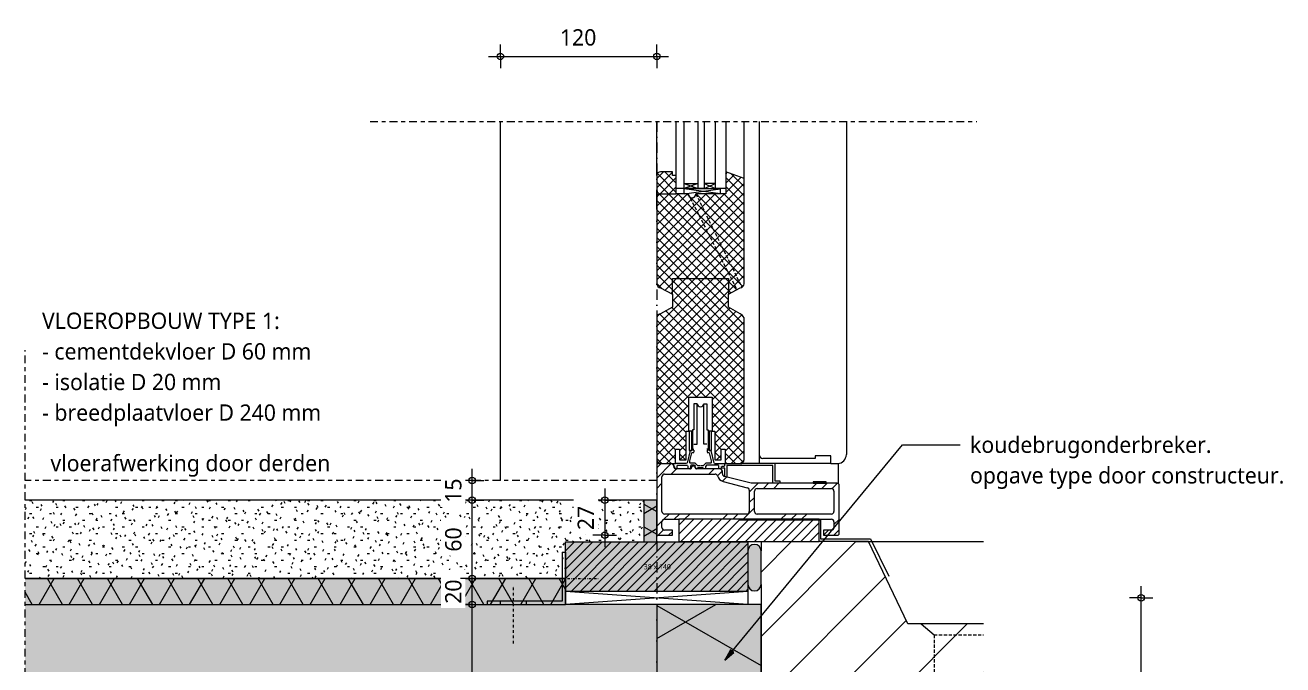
# Model space of a CAD drawing. Header units: millimetres. Extents: x -435 to 27166, y -19117 to 26500.
# Drawn here: x 7093 to 8058, y -17261 to -16770 of the extents above; entities that cross this region are included whole.
import ezdxf

# ---------------------------------------------------------------- set-up
doc = ezdxf.new("R2010")
doc.units = ezdxf.units.MM
for name, pattern in [('MV_center', [15, 6, -3, 3, -3]), ('MV_hidden', [3.75, 2.5, -1.25]), ('MV_stramien', [16, 8, -4, 0, -4]), ('Streep-stip _ detail', [4, 2, -1, 0, -1])]:
    doc.linetypes.add(name, pattern=pattern)
for name, color, linetype, lineweight in [('A-ANNO-DIMS', 211, 'Continuous', 13), ('A-ANNO-DIMS-5', 211, 'Continuous', 13), ('A-ANNO-NOTE', 131, 'Continuous', 18), ('A-DETL', 90, 'Continuous', 13), ('A-DETL-GENF', 92, 'Continuous', 18), ('A-DETL-MEDM', 33, 'Continuous', 18), ('G-ANNO-TEXT', 231, 'Continuous', 13)]:
    doc.layers.add(name, color=color, linetype=linetype, lineweight=lineweight)
doc.styles.add('Segoe UI_1', font='segoeui.ttf', dxfattribs={"height": 4})
doc.styles.add('Segoe UI_3', font='segoeui.ttf', dxfattribs={"height": 12.5})
doc.styles.add('Segoe UI_B', font='segoeui.ttf', dxfattribs={"height": 12.5})
doc.dimstyles.new('2_5_mm_5', dxfattribs={"dimscale": 304.8, "dimtxt": 13.092049, "dimasz": 0.016404, "dimexe": 0.029528, "dimexo": 0.0625, "dimgap": 0.014764, "dimtad": 1, "dimdec": 0, "dimzin": 0, "dimdsep": 46, "dimtxsty": 'Segoe UI_3', "dimblk1": 'DOTBLANK', "dimblk2": 'DOTBLANK', "dimsah": 1, "dimcen": 0.09, "dimdle": 0.029528, "dimazin": 0, "dimtfac": 1, "dimtdec": 4, "dimtix": 1, "dimtmove": 0, "dimatfit": 3, "dimfxl": 0.029528, "dimfxlon": 1, "dimtvp": 1, "dimtfill": 1, "dimtolj": 1, "dimtzin": 0, "dimarcsym": 2})
pattern_1 = [(45, (0, 0), (-3.5355339, 3.5355339), []), (135, (0, 0), (-3.5355339, -3.5355339), [])]

# ---------------------------------------------------------------- blocks, each defined once
blk = doc.blocks.new('42 isolatie - Type 1-3766382-Details Appartement')
at = {"layer": 'A-DETL-GENF'}
blk.add_hatch(color=256, dxfattribs=at).paths.add_polyline_path([(33.79, 0.8), (448.39, 0.8), (448.39, 20.8), (33.79, 20.8)])
at = {"layer": 'A-DETL-GENF', "lineweight": 13}
h = blk.add_hatch(dxfattribs=at)
h.set_pattern_fill('FP_94', color=256, style=0, pattern_type=2)
h.set_pattern_definition([(60, (-2355.522, 120.812), (-17.32051, 10), []), (120, (-2355.522, 120.812), (-17.32051, -10), [])])
h.paths.add_polyline_path([(33.79, 0.8), (448.39, 0.8), (448.39, 20.8), (33.79, 20.8)])
at = {"layer": 'A-DETL-GENF'}
for p, q in [((448.39, 20.8), (33.79, 20.8)), ((448.39, 10.8), (448.39, 20.8)), ((448.39, 0.8), (448.39, 10.8)), ((448.39, 0.8), (448.39, 10.8)), ((33.79, 0.8), (448.39, 0.8)), ((33.79, 0.8), (448.39, 0.8))]:
    blk.add_line(p, q, dxfattribs=at)
blk = doc.blocks.new('42 isolatie - Type 1-3765415-Details Appartement')
at = {"layer": 'A-DETL-GENF'}
blk.add_hatch(color=256, dxfattribs=at).paths.add_polyline_path([(0.28, 80.8), (0.28, 0.8), (235.28, 0.8), (235.28, 80.8), (176.12, 80.8)])
at = {"layer": 'A-DETL-GENF', "lineweight": 13}
h = blk.add_hatch(dxfattribs=at)
h.set_pattern_fill('FP_87', color=256, style=0, pattern_type=2)
h.set_pattern_definition([(60, (0, 0), (-69.282, 40), []), (120, (0, 0), (-69.282, -40), [])])
h.paths.add_polyline_path([(0.28, 80.8), (0.28, 0.8), (235.28, 0.8), (235.28, 80.8), (176.12, 80.8)])
at = {"layer": 'A-DETL-GENF'}
for p, q in [((235.28, 80.8), (0.28, 80.8)), ((0.28, 80.8), (0.28, 0.8)), ((235.28, 80.8), (0.28, 80.8)), ((0.28, 80.8), (0.28, 0.8)), ((235.28, 0.8), (235.28, 80.8)), ((235.28, 0.8), (235.28, 80.8)), ((0.28, 0.8), (235.28, 0.8))]:
    blk.add_line(p, q, dxfattribs=at)
blk = doc.blocks.new('42 isolatie - Type 1-3765361-Details Appartement')
at = {"layer": 'A-DETL-GENF'}
blk.add_hatch(color=256, dxfattribs=at).paths.add_polyline_path([(0.28, 0.8), (32.28, 0.8), (32.28, 10.8), (0.28, 10.8)])
at = {"layer": 'A-DETL-GENF', "lineweight": 13}
h = blk.add_hatch(dxfattribs=at)
h.set_pattern_fill('FP_95', color=256, style=0, pattern_type=2)
h.set_pattern_definition([(60, (-2375.531, 120.812), (-12.99038, 7.5), []), (120, (-2375.531, 120.812), (-12.99038, -7.5), [])])
h.paths.add_polyline_path([(0.28, 0.8), (32.28, 0.8), (32.28, 10.8), (0.28, 10.8)])
at = {"layer": 'A-DETL-GENF'}
for p, q in [((32.28, 10.8), (0.28, 10.8)), ((0.28, 10.8), (0.28, 0.8)), ((32.28, 10.8), (0.28, 10.8)), ((32.28, 0.8), (32.28, 10.8)), ((32.28, 0.8), (32.28, 10.8)), ((0.28, 0.8), (6.78, 0.8)), ((0.28, 0.8), (6.78, 0.8)), ((6.78, 0.8), (32.28, 0.8))]:
    blk.add_line(p, q, dxfattribs=at)
blk = doc.blocks.new('31 driedubbel_glas - HR___-V170-Details Appartement')
at = {"layer": 'A-DETL-GENF', "lineweight": 13}
for p, q in [((213.49, 38), (265, 38)), ((265, 30), (213.49, 30)), ((265, 30), (261, 30)), ((265, 21.5), (261, 30)), ((261, 21.5), (265, 30)), ((261, 30), (261, 21.5)), ((265, 38), (265, 30)), ((265, 21.5), (265, 30)), ((213.49, 21.5), (265, 21.5)), ((265, 21.5), (265, 0)), ((213.49, 16.5), (265, 16.5)), ((261, 6), (261, 16.5)), ((261, 16.5), (265, 6)), ((261, 6), (265, 16.5)), ((265, 6), (213.49, 6)), ((255, 0), (213.49, 0))]:
    blk.add_line(p, q, dxfattribs=at)
blk = doc.blocks.new('00 hout_rechthoekig_sls - SLS 38x140-V171-Details Appartement')
at = {"layer": 'A-DETL-GENF', "lineweight": 13}
blk.add_hatch(color=256, dxfattribs=at).paths.add_polyline_path([(140, -38), (140, 0), (0, 0), (0, -38), (46.57, -38)])
at = {"layer": 'A-DETL-MEDM', "lineweight": 13}
h = blk.add_hatch(dxfattribs=at)
h.set_pattern_fill('FP_187', color=256, style=0, pattern_type=2)
h.set_pattern_definition([(45, (-7507.977, 17166.61), (-3.5355339, 3.5355339), [])])
h.paths.add_polyline_path([(140, -38), (140, 0), (0, 0), (0, -38), (46.57, -38)])
at = {"layer": 'A-DETL-MEDM'}
for p, q in [((0, 0), (140, 0)), ((0, -38), (0, 0)), ((140, 0), (140, -6.94)), ((140, 0), (140, -6.94)), ((140, 0), (140, -6.94)), ((140, -6.94), (140, -32.64)), ((140, -6.94), (140, -32.64)), ((140, -6.94), (140, -32.64)), ((140, -38), (0, -38)), ((140, -38), (0, -38)), ((140, -32.64), (140, -38)), ((140, -32.64), (140, -38)), ((140, -32.64), (140, -38))]:
    blk.add_line(p, q, dxfattribs=at)
blk = doc.blocks.new('30_L-anker - 60x40-3126459-Details Appartement')
at = {"layer": 'A-DETL-GENF'}
for p, q in [((2.5, 60), (0, 60)), ((0, 60), (0, 0)), ((2.5, 2.5), (2.5, 60)), ((0, 50), (2.5, 50)), ((0, 30), (2.5, 30)), ((40, 0), (0, 0)), ((40, 2.5), (2.5, 2.5)), ((40, 2.5), (40, 0))]:
    blk.add_line(p, q, dxfattribs=at)
at = {"layer": 'A-DETL-GENF', "linetype": 'Streep-stip _ detail', "lineweight": 13}
for p, q in [((-30, 40), (15, 40)), ((20, 15), (20, -25))]:
    blk.add_line(p, q, dxfattribs=at)
blk = doc.blocks.new('NLRS_00_DI_maskeer - Type 1-4234966-Details Appartement')
at = {"layer": 'A-DETL-GENF', "linetype": 'MV_center'}
blk.add_line((435, 0), (-100, 0), dxfattribs=at)
blk = doc.blocks.new('NLRS_00_DI_maskeer - Type 1-4234972-Details Appartement')
at = {"layer": 'A-DETL-GENF', "linetype": 'MV_center'}
blk.add_line((-100, 0), (365.5, 0), dxfattribs=at)
blk = doc.blocks.new('DIMBLOCK619-Details Appartement')
at = {"layer": 'A-ANNO-DIMS-5'}
for p, q in [((7436.42, -17214.61), (7427.42, -17214.61)), ((7436.42, -17463.61), (7436.42, -17214.61)), ((7436.42, -17214.61), (7445.42, -17214.61)), ((7436.42, -17454.61), (7427.42, -17454.61)), ((7436.42, -17454.61), (7445.42, -17454.61))]:
    blk.add_line(p, q, dxfattribs=at)
for centre in [(7436.42, -17214.61), (7436.42, -17454.61)]:
    blk.add_circle(centre, 2.5, dxfattribs=at)
at = {"layer": 'A-ANNO-DIMS-5', "color": 0, "insert": (7415.61, -17348.89), "char_height": 12.5, "width": 34.2774, "attachment_point": 1, "rotation": 90, "line_spacing_factor": 1.142579, "style": 'Segoe UI_3', "bg_fill": 3, "box_fill_scale": 1.25, "bg_fill_color": 9, "bg_fill_true_color": 13158600, "bg_fill_transparency": 0}
blk.add_mtext('240', dxfattribs=at)
blk = doc.blocks.new('_DotBlank')
at = {"color": 0, "linetype": 'ByBlock', "lineweight": -2}
blk.add_line((-0.5, 0), (-1, 0), dxfattribs=at)
blk.add_circle((0, 0), 0.5, dxfattribs=at)
blk = doc.blocks.new('DIMBLOCK620-Details Appartement')
at = {"layer": 'A-ANNO-DIMS-5'}
for p, q in [((7436.42, -17194.61), (7427.42, -17194.61)), ((7436.42, -17214.61), (7436.42, -17194.61)), ((7436.42, -17194.61), (7445.42, -17194.61)), ((7436.42, -17214.61), (7427.42, -17214.61)), ((7436.42, -17214.61), (7445.42, -17214.61))]:
    blk.add_line(p, q, dxfattribs=at)
for centre in [(7436.42, -17194.61), (7436.42, -17214.61)]:
    blk.add_circle(centre, 2.5, dxfattribs=at)
at = {"layer": 'A-ANNO-DIMS-5', "color": 0, "insert": (7415.61, -17214.13), "char_height": 12.5, "width": 22.8516, "attachment_point": 1, "rotation": 90, "line_spacing_factor": 1.142579, "style": 'Segoe UI_3', "bg_fill": 3, "box_fill_scale": 1.25, "bg_fill_color": 9, "bg_fill_true_color": 13158600, "bg_fill_transparency": 0}
blk.add_mtext('20', dxfattribs=at)
blk = doc.blocks.new('DIMBLOCK621-Details Appartement')
at = {"layer": 'A-ANNO-DIMS-5'}
for p, q in [((7436.42, -17134.61), (7427.42, -17134.61)), ((7436.42, -17194.61), (7436.42, -17134.61)), ((7436.42, -17134.61), (7445.42, -17134.61)), ((7436.42, -17194.61), (7427.42, -17194.61)), ((7436.42, -17194.61), (7445.42, -17194.61))]:
    blk.add_line(p, q, dxfattribs=at)
for centre in [(7436.42, -17134.61), (7436.42, -17194.61)]:
    blk.add_circle(centre, 2.5, dxfattribs=at)
at = {"layer": 'A-ANNO-DIMS-5', "color": 0, "insert": (7415.61, -17174.13), "char_height": 12.5, "width": 22.8516, "attachment_point": 1, "rotation": 90, "line_spacing_factor": 1.142579, "style": 'Segoe UI_3', "bg_fill": 3, "box_fill_scale": 1.25, "bg_fill_color": 9, "bg_fill_true_color": 13158600, "bg_fill_transparency": 0}
blk.add_mtext('60', dxfattribs=at)
blk = doc.blocks.new('DIMBLOCK622-Details Appartement')
at = {"layer": 'A-ANNO-DIMS-5'}
for p, q in [((7436.42, -17134.61), (7436.42, -17110.61)), ((7436.42, -17119.61), (7427.42, -17119.61)), ((7436.42, -17119.61), (7445.42, -17119.61)), ((7436.42, -17134.61), (7427.42, -17134.61)), ((7436.42, -17134.61), (7445.42, -17134.61))]:
    blk.add_line(p, q, dxfattribs=at)
for centre in [(7436.42, -17119.61), (7436.42, -17134.61)]:
    blk.add_circle(centre, 2.5, dxfattribs=at)
at = {"layer": 'A-ANNO-DIMS-5', "color": 0, "insert": (7415.61, -17136.63), "char_height": 12.5, "width": 22.8516, "attachment_point": 1, "rotation": 90, "line_spacing_factor": 1.142579, "style": 'Segoe UI_3', "bg_fill": 3, "box_fill_scale": 1.25, "bg_fill_color": 9, "bg_fill_true_color": 13158600, "bg_fill_transparency": 0}
blk.add_mtext('15', dxfattribs=at)
blk = doc.blocks.new('DIMBLOCK628-Details Appartement')
at = {"layer": 'A-ANNO-DIMS-5'}
for p, q in [((7949.59, -17458.61), (7949.59, -17200.61)), ((7949.59, -17209.61), (7940.59, -17209.61)), ((7949.59, -17209.61), (7958.59, -17209.61)), ((7949.59, -17449.61), (7940.59, -17449.61)), ((7949.59, -17449.61), (7958.59, -17449.61))]:
    blk.add_line(p, q, dxfattribs=at)
for centre in [(7949.59, -17209.61), (7949.59, -17449.61)]:
    blk.add_circle(centre, 2.5, dxfattribs=at)
at = {"layer": 'A-ANNO-DIMS-5', "color": 0, "insert": (7928.78, -17343.89), "char_height": 12.5, "width": 34.2774, "attachment_point": 1, "rotation": 90, "line_spacing_factor": 1.142579, "style": 'Segoe UI_3', "bg_fill": 3, "box_fill_scale": 1.25, "bg_fill_color": 9, "bg_fill_true_color": 13158600, "bg_fill_transparency": 0}
blk.add_mtext('240', dxfattribs=at)
blk = doc.blocks.new('DIMBLOCK629-Details Appartement')
at = {"layer": 'A-ANNO-DIMS-5'}
for p, q in [((7538.06, -17125.61), (7538.06, -17170.61)), ((7538.06, -17134.61), (7529.06, -17134.61)), ((7538.06, -17134.61), (7547.06, -17134.61)), ((7538.06, -17161.61), (7529.06, -17161.61)), ((7538.06, -17161.61), (7547.06, -17161.61))]:
    blk.add_line(p, q, dxfattribs=at)
for centre in [(7538.06, -17134.61), (7538.06, -17161.61)]:
    blk.add_circle(centre, 2.5, dxfattribs=at)
at = {"layer": 'A-ANNO-DIMS-5', "color": 0, "insert": (7517.25, -17157.63), "char_height": 12.5, "width": 22.8516, "attachment_point": 1, "rotation": 90, "line_spacing_factor": 1.142579, "style": 'Segoe UI_3', "bg_fill": 3, "box_fill_scale": 1.25, "bg_fill_color": 9, "bg_fill_true_color": 13158600, "bg_fill_transparency": 0}
blk.add_mtext('27', dxfattribs=at)
blk = doc.blocks.new('DIMBLOCK634-Details Appartement')
at = {"layer": 'A-ANNO-DIMS-5'}
for p, q in [((7457.98, -16794.1), (7457.98, -16785.1)), ((7577.98, -16794.1), (7577.98, -16785.1)), ((7448.98, -16794.1), (7586.98, -16794.1)), ((7457.98, -16794.1), (7457.98, -16803.1)), ((7577.98, -16794.1), (7577.98, -16803.1))]:
    blk.add_line(p, q, dxfattribs=at)
for centre in [(7457.98, -16794.1), (7577.98, -16794.1)]:
    blk.add_circle(centre, 2.5, dxfattribs=at)
at = {"layer": 'A-ANNO-DIMS-5', "color": 0, "insert": (7503.7, -16773.29), "char_height": 12.5, "width": 34.2774, "attachment_point": 1, "line_spacing_factor": 1.142579, "style": 'Segoe UI_3', "bg_fill": 3, "box_fill_scale": 1.25, "bg_fill_color": 9, "bg_fill_true_color": 13158600, "bg_fill_transparency": 0}
blk.add_mtext('120', dxfattribs=at)

msp = doc.modelspace()

# ---------------------------------------------------------------- hatches: boundary and pattern name
at = {"layer": 'A-DETL-GENF', "lineweight": 13}
h = msp.add_hatch(dxfattribs=at)
h.set_pattern_fill('FP_20', color=250, style=0, pattern_type=2)
h.set_pattern_definition(pattern_1)
h.paths.add_polyline_path([(7589.98, -16976.61), (7589.98, -16964.61), (7632.98, -16964.61), (7632.98, -16976.61), (7641.98, -16971.61), (7642.65, -16971.53), (7643.28, -16971.31), (7643.85, -16970.96), (7644.32, -16970.48), (7644.68, -16969.91), (7644.9, -16969.28), (7644.98, -16968.61), (7644.98, -16887.71), (7630.98, -16882.61), (7630.98, -16899.61), (7608, -16899.61), (7607.9, -16900.39), (7607.6, -16901.11), (7607.12, -16901.73), (7606.5, -16902.21), (7605.78, -16902.51), (7605, -16902.61), (7604.23, -16902.51), (7603.5, -16902.21), (7602.88, -16901.73), (7602.41, -16901.11), (7602.11, -16900.39), (7602, -16899.61), (7580.98, -16899.61), (7580.2, -16899.71), (7579.48, -16900.01), (7578.86, -16900.49), (7578.38, -16901.11), (7578.08, -16901.83), (7577.98, -16902.61), (7577.98, -16968.61), (7578.08, -16969.39), (7578.38, -16970.11), (7578.86, -16970.73), (7579.48, -16971.21), (7580.2, -16971.51), (7580.98, -16971.61)])
h = msp.add_hatch(dxfattribs=at)
h.set_pattern_fill('FP_20', color=250, style=0, pattern_type=2)
h.set_pattern_definition(pattern_1)
h.paths.add_polyline_path([(7580.98, -16899.61), (7592.98, -16899.61), (7592.98, -16885.61), (7590.02, -16885.61), (7590.02, -16882.61), (7580.98, -16882.61), (7580.2, -16882.71), (7579.48, -16883.01), (7578.86, -16883.49), (7578.38, -16884.11), (7578.08, -16884.83), (7577.98, -16885.61), (7577.98, -16896.61), (7578.08, -16897.39), (7578.38, -16898.11), (7578.86, -16898.73), (7579.48, -16899.21), (7580.2, -16899.51)])
h = msp.add_hatch(dxfattribs=at)
h.set_pattern_fill('FP_20', color=250, style=0, pattern_type=2)
h.set_pattern_definition(pattern_1)
h.paths.add_polyline_path([(7630.48, -17106.61), (7641.98, -17106.61), (7642.75, -17106.51), (7643.48, -17106.21), (7644.1, -17105.73), (7644.58, -17105.11), (7644.88, -17104.39), (7644.98, -17103.61), (7644.98, -16994.61), (7644.17, -16993.43), (7643.16, -16992.42), (7641.98, -16991.61), (7632.98, -16986.61), (7632.98, -16964.61), (7589.98, -16964.61), (7589.98, -16986.61), (7580.98, -16991.61), (7580.2, -16991.71), (7579.48, -16992.01), (7578.86, -16992.49), (7578.38, -16993.11), (7578.08, -16993.83), (7577.98, -16994.61), (7577.98, -17103.61), (7578.08, -17104.39), (7578.38, -17105.11), (7578.86, -17105.73), (7579.49, -17106.21), (7580.21, -17106.51), (7580.99, -17106.61), (7592.48, -17106.61), (7592.48, -17095.61), (7595.48, -17095.61), (7595.48, -17103.61), (7600.48, -17103.61), (7600.48, -17081.61), (7602.48, -17081.61), (7602.48, -17055.61), (7620.48, -17055.61), (7620.48, -17081.61), (7622.48, -17081.61), (7622.48, -17103.61), (7627.48, -17103.61), (7627.48, -17095.61), (7630.48, -17095.61)])
h = msp.add_hatch(dxfattribs=at)
h.set_pattern_fill('FP_83', color=254, style=0, pattern_type=2)
h.set_pattern_definition([(45, (0, 0), (-22.45064, 22.45064), []), (45, (7.938, 0), (0, 44.90128), []), (45, (-7.938, 0), (0, 44.90128), [])])
h.paths.add_polyline_path([(7579.48, -17161.61), (7589.98, -17161.61), (7589.98, -17157.61), (7583.98, -17157.61), (7583.46, -17157.54), (7582.98, -17157.34), (7582.56, -17157.02), (7582.25, -17156.61), (7582.05, -17156.13), (7581.98, -17155.61), (7581.98, -17151.26), (7582.05, -17150.74), (7582.25, -17150.26), (7582.56, -17149.85), (7582.98, -17149.53), (7583.46, -17149.33), (7583.98, -17149.26), (7711.98, -17149.26), (7712.5, -17149.33), (7712.98, -17149.53), (7713.39, -17149.85), (7713.71, -17150.26), (7713.91, -17150.74), (7713.98, -17151.26), (7713.98, -17155.61), (7713.91, -17156.13), (7713.71, -17156.61), (7713.39, -17157.02), (7712.98, -17157.34), (7712.5, -17157.54), (7711.98, -17157.61), (7705.98, -17157.61), (7705.98, -17161.61), (7716.87, -17161.56), (7717.23, -17161.41), (7717.54, -17161.17), (7717.78, -17160.86), (7717.93, -17160.5), (7717.98, -17160.11), (7717.93, -17122.79), (7717.78, -17122.43), (7717.54, -17122.12), (7717.23, -17121.88), (7716.87, -17121.73), (7716.48, -17121.68), (7650.33, -17121.68), (7629.93, -17116.37), (7629.44, -17116.15), (7629.02, -17115.83), (7628.68, -17115.42), (7628.45, -17114.95), (7628.33, -17114.43), (7628.33, -17112.61), (7628.27, -17112.09), (7628.07, -17111.61), (7627.75, -17111.2), (7627.33, -17110.88), (7626.85, -17110.68), (7626.33, -17110.61), (7608.32, -17110.58), (7607.95, -17110.38), (7607.73, -17110.03), (7607.67, -17109.61), (7607.64, -17109.19), (7607.41, -17108.84), (7607.04, -17108.64), (7606.83, -17108.61), (7605.32, -17108.64), (7604.95, -17108.84), (7604.73, -17109.19), (7604.67, -17109.61), (7604.64, -17110.03), (7604.41, -17110.38), (7604.04, -17110.58), (7603.83, -17110.61), (7592.89, -17110.56), (7592.46, -17110.41), (7592.08, -17110.17), (7591.77, -17109.86), (7591.53, -17109.48), (7591.38, -17109.05), (7591.28, -17108.16), (7591.13, -17107.74), (7590.9, -17107.36), (7590.58, -17107.05), (7590.2, -17106.81), (7589.78, -17106.66), (7589.15, -17106.61), (7579.09, -17106.66), (7578.73, -17106.81), (7578.42, -17107.05), (7578.18, -17107.36), (7578.03, -17107.72), (7577.98, -17108.11), (7578.03, -17160.5), (7578.18, -17160.86), (7578.42, -17161.17), (7578.73, -17161.41), (7579.09, -17161.56)])
h.paths.add_polyline_path([(7673.15, -17145.26), (7654.98, -17145.26), (7654.46, -17145.19), (7653.98, -17144.99), (7653.56, -17144.67), (7653.25, -17144.26), (7653.05, -17143.78), (7652.98, -17143.26), (7652.98, -17127.68), (7653.05, -17127.16), (7653.25, -17126.68), (7653.56, -17126.27), (7653.98, -17125.95), (7654.46, -17125.75), (7654.98, -17125.68), (7711.98, -17125.68), (7712.5, -17125.75), (7712.98, -17125.95), (7713.39, -17126.27), (7713.71, -17126.68), (7713.91, -17127.16), (7713.98, -17127.68), (7713.98, -17143.26), (7713.91, -17143.78), (7713.71, -17144.26), (7713.39, -17144.67), (7712.98, -17144.99), (7712.5, -17145.19), (7711.98, -17145.26), (7702.66, -17145.26)])
h.paths.add_polyline_path([(7583.98, -17145.26), (7583.46, -17145.19), (7582.98, -17144.99), (7582.56, -17144.67), (7582.25, -17144.26), (7582.05, -17143.78), (7581.98, -17143.26), (7581.98, -17116.61), (7582.05, -17116.09), (7582.25, -17115.61), (7582.56, -17115.2), (7582.98, -17114.88), (7583.46, -17114.68), (7583.98, -17114.61), (7622.74, -17114.61), (7623.25, -17114.68), (7623.73, -17114.87), (7624.14, -17115.18), (7624.46, -17115.59), (7625.27, -17117.49), (7626.24, -17118.72), (7627.48, -17119.65), (7628.92, -17120.24), (7647.89, -17125.23), (7648.26, -17125.47), (7648.56, -17125.78), (7648.79, -17126.16), (7648.93, -17126.57), (7648.98, -17127.01), (7648.98, -17143.26), (7648.91, -17143.78), (7648.71, -17144.26), (7648.39, -17144.67), (7647.98, -17144.99), (7647.5, -17145.19), (7646.98, -17145.26), (7594.98, -17145.26)])
h = msp.add_hatch(dxfattribs=at)
h.set_pattern_fill('FP_17', color=254, style=0, pattern_type=2)
h.set_pattern_definition([(0, (0, 0), (20.32, 5.08), [1.676, -13.564, 1.676, -13.564, -81.28]), (0, (0, 0), (20.32, 5.08), [-30.48, 1.676, -28.804, 1.676, -13.564, -35.56]), (0, (0, 0), (20.32, 5.08), [-76.2, 1.676, -8.484, 1.676, -23.724]), (120, (7.62, 2.54), (-14.559409, 15.0576362), [1.676, -13.564, 1.676, -13.564, -81.28]), (120, (7.62, 2.54), (-14.559409, 15.0576362), [-30.48, 1.676, -28.804, 1.676, -13.564, -35.56]), (120, (7.62, 2.54), (-14.559409, 15.0576362), [-76.2, 1.676, -8.484, 1.676, -23.724]), (240, (10.16, 12.7), (-5.760591, -20.1376362), [1.676, -13.564, 1.676, -13.564, -81.28]), (240, (10.16, 12.7), (-5.760591, -20.1376362), [-30.48, 1.676, -28.804, 1.676, -13.564, -35.56]), (240, (10.16, 12.7), (-5.760591, -20.1376362), [-76.2, 1.676, -8.484, 1.676, -23.724])])
h.paths.add_polyline_path([(7507.98, -17194.61), (7507.98, -17166.61), (7567.98, -17166.61), (7567.98, -17134.61), (7093.38, -17134.61), (7093.38, -17194.61), (7435.95, -17194.61)])
h = msp.add_hatch(dxfattribs=at)
h.set_pattern_fill('FP_33', color=250, style=0, pattern_type=2)
h.set_pattern_definition([(45, (0, 0), (-3.5355339, 3.5355339), [])])
h.paths.add_polyline_path([(7594.98, -17166.39), (7702.66, -17166.39), (7702.66, -17149.26), (7594.98, -17149.26)])
h = msp.add_hatch(dxfattribs=at)
h.set_pattern_fill('FP_78', color=250, style=0, pattern_type=2)
h.set_pattern_definition([(45, (0, 0), (-24.74874, 24.74874), [])])
h.paths.add_polyline_path([(7828.69, -17449.61), (7828.69, -17229.61), (7770.52, -17229.61), (7740.37, -17166.39), (7657.98, -17166.39), (7657.98, -17449.61), (7673.15, -17449.61)])
at = {"layer": 'A-DETL-GENF'}
for color, points in [(7, [(7652.98, -17204.25), (7654.27, -17204.08), (7655.48, -17203.58), (7656.51, -17202.79), (7657.31, -17201.75), (7657.81, -17200.55), (7657.98, -17199.25), (7657.98, -17173.54), (7657.81, -17172.25), (7657.31, -17171.04), (7656.51, -17170.01), (7655.48, -17169.21), (7654.27, -17168.72), (7652.98, -17168.54), (7651.68, -17168.72), (7650.48, -17169.21), (7649.44, -17170.01), (7648.65, -17171.04), (7648.15, -17172.25), (7647.98, -17173.54), (7647.98, -17199.25), (7648.15, -17200.55), (7648.65, -17201.75), (7649.44, -17202.79), (7650.48, -17203.58), (7651.68, -17204.08)]), (9, [(7497.98, -17454.61), (7577.98, -17454.61), (7577.98, -17214.61), (7093.38, -17214.61), (7093.38, -17404.61), (7497.98, -17404.61)])]:
    msp.add_hatch(color=color, dxfattribs=at).paths.add_polyline_path(points)
at = {"layer": 'G-ANNO-TEXT'}
msp.add_hatch(color=7, dxfattribs=at).paths.add_polyline_path([(7630.11, -17257.36), (7637.06, -17251.43), (7634.62, -17249.41)])

# ---------------------------------------------------------------- linework, layer by layer
at = {"layer": 'A-DETL', "lineweight": 18}
for p, q in [((7457.98, -17119.61), (7457.98, -16844.1)), ((7577.98, -16885.61), (7577.98, -16844.1)), ((7644.98, -16901.6), (7644.98, -16844.1)), ((7590.02, -16885.61), (7590.02, -16882.61)), ((7592.98, -16885.61), (7590.02, -16885.61)), ((7644.98, -16887.71), (7630.98, -16882.61)), ((7630.98, -16882.61), (7630.98, -16899.61)), ((7577.98, -16911.6), (7577.98, -16896.61)), ((7626.98, -16899.61), (7598.98, -16895.63)), ((7598.98, -16899.61), (7626.98, -16895.63)), ((7598.98, -16899.61), (7598.98, -16895.63)), ((7626.98, -16899.61), (7626.98, -16895.63)), ((7644.98, -16968.61), (7644.98, -16887.71)), ((7577.98, -16902.61), (7577.98, -16968.61)), ((7602, -16899.61), (7592.98, -16899.61)), ((7630.98, -16899.61), (7608, -16899.61)), ((7580.98, -16971.61), (7589.98, -16976.61)), ((7589.98, -16976.61), (7589.98, -16964.61)), ((7589.98, -16964.61), (7632.98, -16964.61)), ((7632.98, -16964.61), (7632.98, -16976.61)), ((7632.98, -16976.61), (7641.98, -16971.61)), ((7589.98, -16976.61), (7589.98, -16986.61)), ((7632.98, -16986.61), (7632.98, -16976.61)), ((7589.98, -16986.61), (7580.98, -16991.61)), ((7641.98, -16991.61), (7632.98, -16986.61)), ((7577.98, -16994.61), (7577.98, -17103.61)), ((7644.98, -17103.61), (7644.98, -16994.61)), ((7602.48, -17081.61), (7602.48, -17055.61)), ((7602.48, -17055.61), (7620.48, -17055.61)), ((7606.48, -17060.61), (7606.48, -17080.61)), ((7609.03, -17060.61), (7606.48, -17060.61)), ((7609.03, -17091.61), (7609.03, -17060.61)), ((7614.03, -17091.61), (7614.03, -17060.61)), ((7614.03, -17060.61), (7616.48, -17060.61)), ((7616.48, -17060.61), (7616.48, -17080.61)), ((7620.48, -17055.61), (7620.48, -17081.61)), ((7600.48, -17103.61), (7600.48, -17081.61)), ((7600.48, -17081.61), (7602.48, -17081.61)), ((7604.88, -17081.61), (7602.48, -17081.61)), ((7602.88, -17081.61), (7602.88, -17096.61)), ((7604.88, -17096.61), (7604.88, -17081.61)), ((7605.48, -17080.61), (7605.48, -17095.61)), ((7606.48, -17080.61), (7605.48, -17080.61)), ((7616.48, -17080.61), (7617.48, -17080.61)), ((7617.48, -17080.61), (7617.48, -17095.61)), ((7618.08, -17081.61), (7618.08, -17096.61)), ((7620.48, -17081.61), (7618.08, -17081.61)), ((7620.08, -17096.61), (7620.08, -17081.61)), ((7620.48, -17081.61), (7622.48, -17081.61)), ((7622.48, -17081.61), (7622.48, -17103.61)), ((7592.48, -17106.61), (7592.48, -17095.61)), ((7592.48, -17095.61), (7595.48, -17095.61)), ((7595.48, -17095.61), (7595.48, -17103.61)), ((7603.68, -17096.61), (7601.33, -17106.21)), ((7602.88, -17096.61), (7604.88, -17096.61)), ((7603.3, -17104.45), (7604.82, -17098.25)), ((7604.19, -17096.09), (7606.35, -17096.09)), ((7605.01, -17098.09), (7606.35, -17098.09)), ((7605.48, -17095.61), (7606.48, -17095.61)), ((7606.48, -17091.61), (7609.03, -17091.61)), ((7606.55, -17096.29), (7606.55, -17097.89)), ((7616.48, -17091.61), (7614.03, -17091.61)), ((7617.48, -17095.61), (7616.48, -17095.61)), ((7616.55, -17096.29), (7616.55, -17097.89)), ((7616.75, -17096.09), (7618.91, -17096.09)), ((7616.75, -17098.09), (7618.09, -17098.09)), ((7618.08, -17096.61), (7620.08, -17096.61)), ((7618.28, -17098.25), (7619.8, -17104.45)), ((7619.43, -17096.61), (7621.78, -17106.21)), ((7627.48, -17103.61), (7627.48, -17095.61)), ((7627.48, -17095.61), (7630.48, -17095.61)), ((7630.48, -17095.61), (7630.48, -17106.61)), ((7577.98, -17108.11), (7577.98, -17160.11)), ((7580.99, -17106.61), (7579.48, -17106.61)), ((7580.99, -17106.61), (7592.48, -17106.61)), ((7600.84, -17106.59), (7592.48, -17106.59)), ((7593.3, -17108.29), (7593.3, -17110.36)), ((7601.6, -17108.09), (7593.5, -17108.09)), ((7595.48, -17103.61), (7600.48, -17103.61)), ((7601.8, -17108.29), (7601.8, -17110.39)), ((7601.8, -17108.29), (7601.8, -17110.39)), ((7603.3, -17106.14), (7603.3, -17104.45)), ((7607.55, -17106.34), (7603.5, -17106.34)), ((7603.9, -17108.04), (7603.9, -17109.74)), ((7606.85, -17107.84), (7604.1, -17107.84)), ((7606.83, -17108.61), (7605.53, -17108.61)), ((7606.85, -17107.84), (7607.45, -17108.45)), ((7607.45, -17109.74), (7607.45, -17108.45)), ((7607.55, -17106.34), (7609.55, -17108.34)), ((7611.35, -17108.34), (7609.55, -17108.34)), ((7613.55, -17108.34), (7611.75, -17108.34)), ((7615.55, -17106.34), (7613.55, -17108.34)), ((7619.6, -17106.34), (7615.55, -17106.34)), ((7616.26, -17107.84), (7615.55, -17108.55)), ((7615.55, -17110.39), (7615.55, -17108.55)), ((7625.45, -17107.84), (7616.26, -17107.84)), ((7619.8, -17104.45), (7619.8, -17106.14)), ((7622.26, -17106.59), (7630, -17106.59)), ((7622.48, -17103.61), (7627.48, -17103.61)), ((7625.65, -17110.39), (7625.65, -17108.04)), ((7627.65, -17109.85), (7627.65, -17108.84)), ((7627.65, -17110.39), (7627.65, -17108.84)), ((7627.9, -17108.59), (7630, -17108.59)), ((7630.25, -17108.34), (7630.25, -17106.84)), ((7630.48, -17106.61), (7641.98, -17106.61)), ((7631.74, -17108.1), (7631.74, -17117.04)), ((7666.99, -17108.1), (7631.74, -17108.1)), ((7711.48, -17106.61), (7641.98, -17106.61)), ((7656.48, -17099.61), (7656.48, -17106.61)), ((7699.48, -17102.61), (7659.48, -17102.61)), ((7666.99, -17121.68), (7666.99, -17108.1)), ((7668.49, -17106.61), (7668.49, -17119.68)), ((7711.48, -17100.61), (7699.48, -17100.61)), ((7699.48, -17100.61), (7699.48, -17102.61)), ((7711.48, -17106.61), (7711.48, -17100.61)), ((7717.48, -17121.66), (7717.48, -17106.51)), ((7581.98, -17143.26), (7581.98, -17116.61)), ((7583.98, -17114.61), (7622.74, -17114.61)), ((7603.83, -17110.61), (7593.33, -17110.61)), ((7603.05, -17110.59), (7602, -17110.59)), ((7626.33, -17110.61), (7608.53, -17110.61)), ((7609.49, -17109.9), (7608.86, -17110.54)), ((7613.47, -17109.84), (7609.63, -17109.84)), ((7613.61, -17109.9), (7614.24, -17110.54)), ((7615.35, -17110.59), (7614.38, -17110.59)), ((7627.45, -17110.59), (7625.85, -17110.59)), ((7630.24, -17110.1), (7627.93, -17110.1)), ((7628.33, -17114.43), (7628.33, -17112.61)), ((7650.33, -17121.68), (7629.93, -17116.37)), ((7630.24, -17116.65), (7630.24, -17110.1)), ((7628.92, -17120.24), (7647.48, -17125.07)), ((7648.98, -17127.01), (7648.98, -17143.26)), ((7716.48, -17121.68), (7650.33, -17121.68)), ((7652.98, -17143.26), (7652.98, -17127.68)), ((7654.98, -17125.68), (7711.98, -17125.68)), ((7668.49, -17119.68), (7672.49, -17119.68)), ((7672.49, -17119.68), (7672.49, -17121.68)), ((7707.99, -17120.61), (7697.99, -17120.61)), ((7697.99, -17120.61), (7697.99, -17121.61)), ((7698.66, -17121.61), (7697.99, -17120.93)), ((7697.99, -17121.61), (7707.99, -17121.61)), ((7700.07, -17121.61), (7699.07, -17120.61)), ((7701.48, -17121.61), (7700.48, -17120.61)), ((7702.89, -17121.61), (7701.89, -17120.61)), ((7704.3, -17121.61), (7703.3, -17120.61)), ((7705.71, -17121.61), (7704.71, -17120.61)), ((7707.12, -17121.61), (7706.12, -17120.61)), ((7707.99, -17121.61), (7707.99, -17120.61)), ((7713.98, -17127.68), (7713.98, -17143.26)), ((7715.48, -17121.66), (7717.48, -17121.66)), ((7717.98, -17160.11), (7717.98, -17123.18)), ((7567.98, -17134.61), (7093.38, -17134.61)), ((7646.98, -17145.26), (7583.98, -17145.26)), ((7711.98, -17145.26), (7654.98, -17145.26)), ((7581.98, -17155.61), (7581.98, -17151.26)), ((7583.98, -17149.26), (7594.98, -17149.26)), ((7594.98, -17149.26), (7594.98, -17166.39)), ((7702.66, -17149.26), (7594.98, -17149.26)), ((7703.56, -17150.08), (7641.26, -17150.08)), ((7702.66, -17149.26), (7711.98, -17149.26)), ((7702.66, -17166.39), (7702.66, -17149.26)), ((7703.56, -17150.08), (7703.56, -17164.28)), ((7703.56, -17151.11), (7703.56, -17164.28)), ((7713.98, -17151.26), (7713.98, -17155.61)), ((7579.48, -17161.61), (7589.98, -17161.61)), ((7589.98, -17157.61), (7583.98, -17157.61)), ((7589.98, -17161.61), (7589.98, -17157.61)), ((7594.98, -17166.39), (7702.66, -17166.39)), ((7657.98, -17166.39), (7657.98, -17173.54)), ((7740.37, -17166.39), (7702.66, -17166.39)), ((7703.56, -17164.28), (7742.07, -17164.28)), ((7703.56, -17164.28), (7742.07, -17164.28)), ((7711.98, -17157.61), (7705.98, -17157.61)), ((7705.98, -17157.61), (7705.98, -17161.61)), ((7705.98, -17161.61), (7716.48, -17161.61)), ((7729.98, -17166.39), (7828.69, -17166.39)), ((7770.52, -17229.61), (7740.37, -17166.39)), ((7742.07, -17164.28), (7755.99, -17192.83)), ((7742.07, -17164.28), (7755.99, -17192.83)), ((7647.98, -17173.54), (7647.98, -17199.25)), ((7657.98, -17199.25), (7657.98, -17173.54)), ((7093.38, -17194.61), (7507.98, -17194.61)), ((7647.98, -17204.61), (7507.98, -17214.61)), ((7647.98, -17214.61), (7507.98, -17204.61)), ((7647.98, -17204.61), (7647.98, -17214.61)), ((7657.98, -17199.25), (7657.98, -17449.61)), ((7577.98, -17214.61), (7507.98, -17214.61)), ((7828.69, -17229.61), (7770.52, -17229.61)), ((7780.75, -17229.61), (7790.75, -17238))]:
    msp.add_line(p, q, dxfattribs=at)
at = {"layer": 'A-DETL', "linetype": 'MV_stramien', "lineweight": 18}
msp.add_line((7577.98, -16844.1), (7577.98, -17459.61), dxfattribs=at)
at = {"layer": 'A-DETL'}
for p, q in [((7656.48, -16844.1), (7656.48, -17099.61)), ((7723.48, -16844.1), (7723.48, -17099.7)), ((7577.98, -16885.61), (7577.98, -16896.61)), ((7590.02, -16882.61), (7580.98, -16882.61)), ((7592.98, -16899.61), (7592.98, -16885.61)), ((7598.9, -16895.61), (7626.9, -16895.61)), ((7580.98, -16899.61), (7592.98, -16899.61)), ((7711.48, -17106.61), (7716.84, -17106.61))]:
    msp.add_line(p, q, dxfattribs=at)
at = {"layer": 'A-DETL', "linetype": 'MV_hidden', "lineweight": 18}
for p, q in [((7602, -16899.61), (7639.41, -16973.03)), ((7608, -16899.61), (7643.3, -16971.3)), ((7790.75, -17238), (7790.75, -17449.61)), ((7790.75, -17238), (7828.69, -17238))]:
    msp.add_line(p, q, dxfattribs=at)
at = {"layer": 'A-DETL', "linetype": 'MV_center', "lineweight": 18}
msp.add_line((7577.98, -17119.61), (7093.38, -17119.61), dxfattribs=at)
at = {"layer": 'A-DETL'}
for centre, radius, start, end in [((7580.98, -16885.61), 3, 90, 180), ((7580.98, -16896.61), 3, 180, 270), ((7716.04, -17099.2), 7.45, 276.16966, 356.16966)]:
    msp.add_arc(centre, radius, start, end, dxfattribs=at)
at = {"layer": 'A-DETL', "lineweight": 18}
for centre, radius, start, end in [((7580.98, -16902.61), 3, 90, 180), ((7605, -16899.61), 3, 180, 0), ((7580.98, -16968.61), 3, 180, 269.99999), ((7641.98, -16968.61), 3, 270, 360), ((7580.98, -16994.61), 3, 90, 180), ((7638.23, -16998.36), 7.72, 29.05446, 60.94554), ((7611.53, -17060.41), 2.5, 186.10041, 270), ((7611.53, -17060.41), 2.5, 270, 355.23292), ((7580.99, -17103.6), 3.01, 180.19485, 270), ((7579.48, -17108.11), 1.5, 90, 180), ((7589.33, -17108.61), 2, 360, 89.99997), ((7588.48, -17108.86), 2.52, 1.62131, 47.43581), ((7592.8, -17108.79), 1.8, 179.99999, 281.03012), ((7593.33, -17108.61), 2, 180, 270), ((7605.53, -17109.46), 0.85, 90, 190.00798), ((7606.83, -17109.46), 0.85, 349.99202, 90), ((7641.98, -17103.61), 3, 270, 0), ((7659.48, -17099.61), 3, 180, 270), ((7583.98, -17116.61), 2, 90, 180), ((7603.05, -17109.74), 0.85, 270, 0), ((7603.83, -17109.76), 0.85, 270, 10.00798), ((7608.3, -17109.74), 0.85, 180, 270), ((7608.53, -17109.76), 0.85, 169.99202, 270), ((7622.74, -17116.61), 2, 15.80872, 90), ((7630.43, -17114.43), 6, 195.80872, 255.4), ((7626.33, -17112.61), 2, 0.00008, 90), ((7630.59, -17114.2), 2.27, 185.89394, 253.12115), ((7646.98, -17127.01), 2, 360, 75.4), ((7654.98, -17127.68), 2, 90, 180), ((7711.98, -17127.68), 2, 0, 90), ((7716.48, -17123.18), 1.5, 0, 90), ((7583.98, -17143.26), 2, 180, 270), ((7646.98, -17143.26), 2, 270, 0), ((7654.98, -17143.26), 2, 180, 270), ((7711.98, -17143.26), 2, 270, 0), ((7583.98, -17151.26), 2, 90, 180), ((7583.98, -17155.61), 2, 180, 270), ((7711.98, -17151.26), 2, 0, 90), ((7711.98, -17155.61), 2, 270, 0), ((7579.48, -17160.11), 1.5, 180, 270), ((7716.48, -17160.11), 1.5, 270, 0), ((7652.98, -17173.54), 5, 0, 180), ((7652.98, -17199.25), 5, 180, 0)]:
    msp.add_arc(centre, radius, start, end, dxfattribs=at)
at = {"layer": 'G-ANNO-TEXT', "color": 250}
for p, q in [((7630.11, -17257.36), (7766.61, -17092.09)), ((7766.61, -17092.09), (7810.85, -17092.09)), ((7634.62, -17249.41), (7630.11, -17257.36)), ((7630.11, -17257.36), (7637.06, -17251.43)), ((7637.06, -17251.43), (7634.62, -17249.41))]:
    msp.add_line(p, q, dxfattribs=at)

# ---------------------------------------------------------------- block references
at = {"layer": 'A-DETL-GENF', "linetype": 'MV_center'}
msp.add_blockref('NLRS_00_DI_maskeer - Type 1-4234972-Details Appartement', (7457.98, -16844.1), dxfattribs=at)
at = {"layer": 'A-DETL-GENF', "lineweight": 13, "rotation": 269.9999999999997}
msp.add_blockref('31 driedubbel_glas - HR___-V170-Details Appartement', (7592.98, -16630.61), dxfattribs=at)
at = {"layer": 'A-DETL-GENF', "linetype": 'MV_center', "rotation": 270}
msp.add_blockref('NLRS_00_DI_maskeer - Type 1-4234966-Details Appartement', (7093.38, -17119.61), dxfattribs=at)
at = {"layer": 'A-DETL-GENF'}
for name, p, rotation in [('42 isolatie - Type 1-3765361-Details Appartement', (7578.78, -17166.89), 90), ('30_L-anker - 60x40-3126459-Details Appartement', (7507.98, -17214.61), 90.00000000000392), ('42 isolatie - Type 1-3765415-Details Appartement', (7658.78, -17449.89), 90.00000000000487)]:
    msp.add_blockref(name, p, dxfattribs=dict(at, rotation=rotation))
msp.add_blockref('42 isolatie - Type 1-3766382-Details Appartement', (7059.59, -17215.41), dxfattribs=at)
at = {"layer": 'A-DETL-MEDM', "lineweight": 13}
msp.add_blockref('00 hout_rechthoekig_sls - SLS 38x140-V171-Details Appartement', (7507.98, -17166.61), dxfattribs=at)

# ---------------------------------------------------------------- texts
at = {"layer": 'A-ANNO-NOTE', "lineweight": 13, "insert": (7568.02, -17183.7), "char_height": 4, "width": 27.6582, "attachment_point": 1, "style": 'Segoe UI_1'}
msp.add_mtext('38 x 140', dxfattribs=at)
at = {"layer": 'G-ANNO-TEXT', "color": 7, "char_height": 12.5, "attachment_point": 1}
for s, insert, width, style in [('VLOEROPBOUW TYPE 1:', (7106.32, -16990.74), 240.9071, 'Segoe UI_B'), ('- cementdekvloer D 60 mm', (7106.32, -17014.22), 257.3417, 'Segoe UI_3'), ('- isolatie D 20 mm', (7106.32, -17037.7), 173.5653, 'Segoe UI_3'), ('- breedplaatvloer D 240 mm', (7106.32, -17061.18), 266.1603, 'Segoe UI_3'), ('koudebrugonderbreker.', (7818.35, -17085.84), 222.0674, 'Segoe UI_3'), ('vloerafwerking door derden', (7112.8, -17099.97), 260.5484, 'Segoe UI_3'), ('opgave type door constructeur.', (7818.35, -17109.32), 294.2193, 'Segoe UI_3')]:
    msp.add_mtext(s, dxfattribs=dict(at, insert=insert, width=width, style=style))

# ---------------------------------------------------------------- dimensions: what is measured, and where the dimension line sits
at = {"layer": 'A-ANNO-DIMS'}
dim = msp.add_linear_dim(base=(7577.98, -16794.1), p1=(7457.98, -16803.1), p2=(7577.98, -16785.1), dimstyle='2_5_mm_5', override={"dimpost": '<>', "dimfxl": 121.34249}, dxfattribs=at)
dim.commit()
dim.dimension.update_dxf_attribs({"geometry": 'DIMBLOCK634-Details Appartement', "text_midpoint": (7517.98, -16783.1)})
dim = msp.add_linear_dim(base=(7949.59, -17209.61), p1=(7940.59, -17449.61), p2=(7940.59, -17209.61), angle=90, dimstyle='2_5_mm_5', override={"dimpost": '<>', "dimfxl": 240}, dxfattribs=at)
dim.commit()
dim.dimension.update_dxf_attribs({"geometry": 'DIMBLOCK628-Details Appartement', "text_midpoint": (7938.63, -17329.61)})

# ---------------------------------------------------------------- next in the draw order: dimensions: what is measured, and where the dimension line sits
for base, p1, p2, override, picture, middle in [((7538.06, -17161.61), (7547.06, -17134.61), (7547.06, -17161.61), {"dimpost": '<>', "dimfxl": 27}, 'DIMBLOCK629-Details Appartement', (7527.21, -17148.11)), ((7436.42, -17214.61), (7427.42, -17454.61), (7427.42, -17214.61), {"dimpost": '<>', "dimfxl": 240}, 'DIMBLOCK619-Details Appartement', (7425.46, -17334.61))]:
    dim = msp.add_linear_dim(base=base, p1=p1, p2=p2, angle=90, dimstyle='2_5_mm_5', override=override, dxfattribs=at)
    dim.commit()
    dim.dimension.update_dxf_attribs({"geometry": picture, "text_midpoint": middle})

# ---------------------------------------------------------------- next in the draw order: dimensions: what is measured, and where the dimension line sits
dim = msp.add_linear_dim(base=(7436.42, -17194.61), p1=(7427.42, -17214.61), p2=(7427.42, -17194.61), angle=90, dimstyle='2_5_mm_5', override={"dimpost": '<>', "dimfxl": 20}, dxfattribs=at)
dim.commit()
dim.dimension.update_dxf_attribs({"geometry": 'DIMBLOCK620-Details Appartement', "text_midpoint": (7425.46, -17204.61)})

# ---------------------------------------------------------------- next in the draw order: dimensions: what is measured, and where the dimension line sits
dim = msp.add_linear_dim(base=(7436.42, -17134.61), p1=(7427.42, -17194.61), p2=(7427.42, -17134.61), angle=90, dimstyle='2_5_mm_5', override={"dimpost": '<>', "dimfxl": 60}, dxfattribs=at)
dim.commit()
dim.dimension.update_dxf_attribs({"geometry": 'DIMBLOCK621-Details Appartement', "text_midpoint": (7425.46, -17164.61)})

# ---------------------------------------------------------------- next in the draw order: dimensions: what is measured, and where the dimension line sits
dim = msp.add_linear_dim(base=(7436.42, -17119.61), p1=(7427.42, -17134.61), p2=(7427.42, -17119.61), angle=90, dimstyle='2_5_mm_5', override={"dimpost": '<>', "dimfxl": 15}, dxfattribs=at)
dim.commit()
dim.dimension.update_dxf_attribs({"geometry": 'DIMBLOCK622-Details Appartement', "text_midpoint": (7425.42, -17127.11)})

doc.saveas('drawing.dxf')
